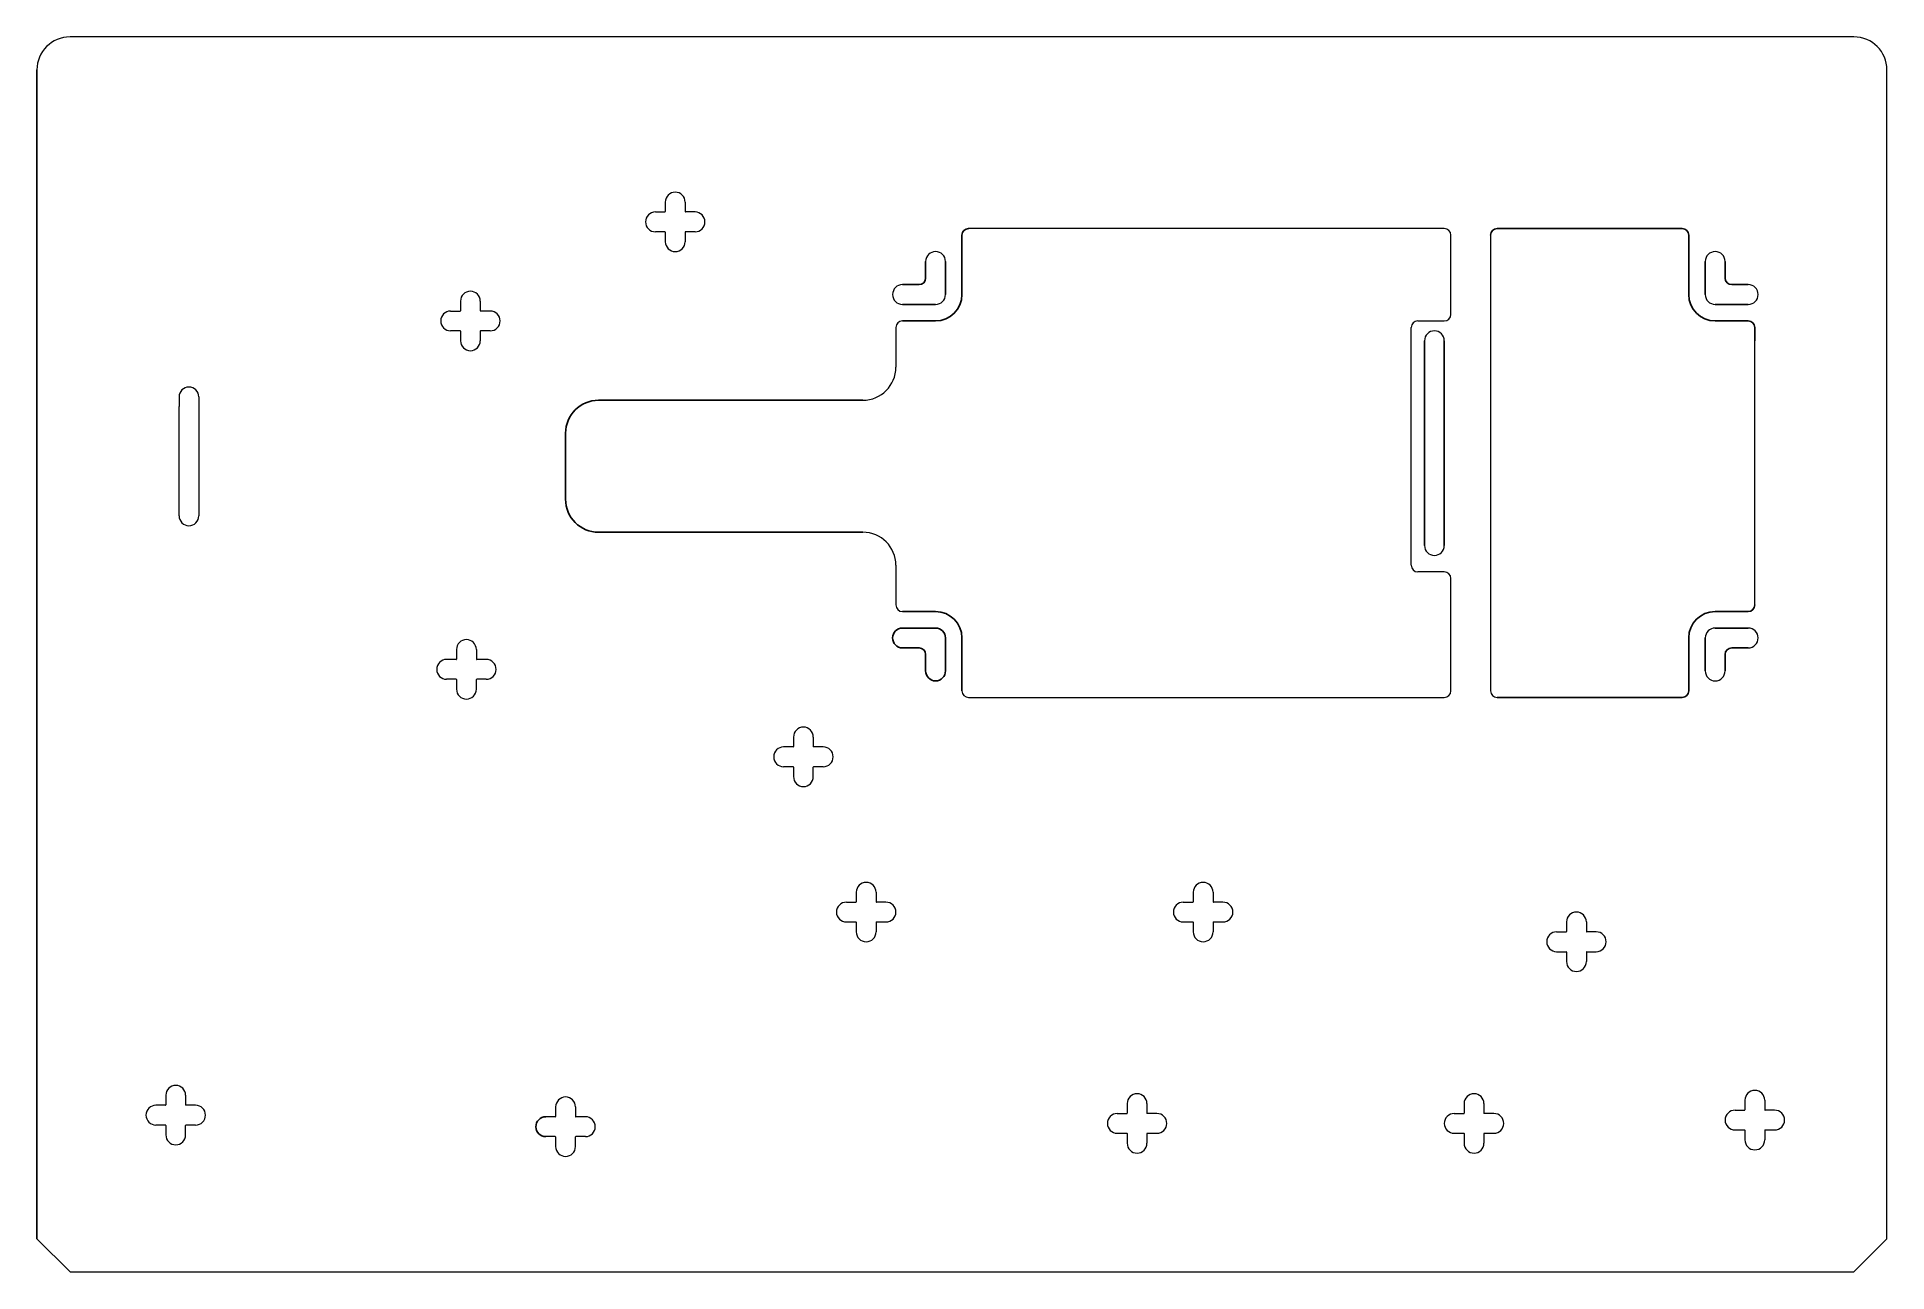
# Model space of a CAD drawing. Header units: millimetres. Extents: x -115 to 165, y 515 to 702.
import ezdxf

# ---------------------------------------------------------------- set-up
doc = ezdxf.new("R2010")
doc.units = ezdxf.units.MM

msp = doc.modelspace()

# ---------------------------------------------------------------- linework, layer by layer
at = {"color": 7, "linetype": 'Continuous', "lineweight": 15}
for p, q in [((160.46, 702.34), (-109.54, 702.34)), ((165.46, 520.34), (165.46, 697.34)), ((-109.54, 515.34), (-114.54, 520.34)), ((160.46, 515.34), (165.46, 520.34)), ((-109.54, 515.34), (160.46, 515.34))]:
    msp.add_line(p, q, dxfattribs=at)
for p, q in [((-114.54, 697.34), (-114.54, 520.34)), ((106.46, 673.34), (134.46, 673.34)), ((10.46, 647.34), (-29.54, 647.34)), ((-34.54, 632.34), (-34.54, 642.34)), ((10.46, 627.34), (-29.54, 627.34)), ((106.46, 602.34), (134.46, 602.34))]:
    msp.add_line(p, q)
at = {"color": 3, "linetype": 'Continuous', "lineweight": 15}
for p, q in [((-20.94, 675.84), (-19.49, 675.84)), ((-19.44, 677.34), (-19.44, 675.89)), ((-16.44, 677.34), (-16.44, 675.89)), ((-14.94, 675.84), (-16.39, 675.84)), ((-19.49, 672.84), (-20.94, 672.84)), ((-19.44, 672.79), (-19.44, 671.34)), ((-16.44, 672.79), (-16.44, 671.34)), ((-14.94, 672.84), (-16.39, 672.84)), ((99.46, 660.34), (99.46, 672.34)), ((105.46, 672.34), (105.46, 603.34)), ((-51.94, 660.84), (-50.49, 660.84)), ((-50.44, 662.34), (-50.44, 660.89)), ((-47.44, 662.34), (-47.44, 660.89)), ((-45.94, 660.84), (-47.39, 660.84)), ((15.46, 658.34), (15.46, 652.34)), ((93.46, 622.34), (93.46, 658.34)), ((94.46, 659.34), (98.46, 659.34)), ((-50.49, 657.84), (-51.94, 657.84)), ((-50.44, 657.79), (-50.44, 656.34)), ((-47.44, 657.79), (-47.44, 656.34)), ((-45.94, 657.84), (-47.39, 657.84)), ((145.46, 637.34), (145.46, 656.34)), ((-93.04, 647.84), (-93.04, 646.39)), ((-90.04, 647.84), (-90.04, 646.39)), ((-93.04, 629.84), (-93.04, 646.39)), ((-90.04, 646.39), (-90.04, 629.84)), ((145.46, 616.34), (145.46, 637.34)), ((15.46, 622.34), (15.46, 616.34)), ((98.46, 621.34), (94.46, 621.34)), ((99.46, 603.34), (99.46, 620.34)), ((-51.09, 608.09), (-52.54, 608.09)), ((-51.04, 609.59), (-51.04, 608.14)), ((-48.04, 609.59), (-48.04, 608.14)), ((-46.54, 608.09), (-47.99, 608.09)), ((-51.09, 605.09), (-52.54, 605.09)), ((-51.04, 605.04), (-51.04, 603.59)), ((-48.04, 603.59), (-48.04, 605.04)), ((-46.54, 605.09), (-47.99, 605.09)), ((26.46, 602.34), (98.46, 602.34)), ((-0.09, 594.84), (-1.54, 594.84)), ((-0.04, 596.34), (-0.04, 594.89)), ((2.96, 596.34), (2.96, 594.89)), ((4.46, 594.84), (3.01, 594.84)), ((-0.09, 591.84), (-1.54, 591.84)), ((-0.04, 591.79), (-0.04, 590.34)), ((2.96, 590.34), (2.96, 591.79)), ((4.46, 591.84), (3.01, 591.84)), ((7.96, 571.34), (9.41, 571.34)), ((9.46, 572.84), (9.46, 571.39)), ((12.46, 572.84), (12.46, 571.39)), ((13.96, 571.34), (12.51, 571.34)), ((58.96, 571.34), (60.41, 571.34)), ((60.46, 572.84), (60.46, 571.39)), ((63.46, 572.84), (63.46, 571.39)), ((64.96, 571.34), (63.51, 571.34)), ((7.96, 568.34), (9.41, 568.34)), ((9.46, 568.29), (9.46, 566.84)), ((12.46, 568.29), (12.46, 566.84)), ((12.51, 568.34), (13.96, 568.34)), ((58.96, 568.34), (60.41, 568.34)), ((60.46, 568.29), (60.46, 566.84)), ((63.46, 568.29), (63.46, 566.84)), ((63.51, 568.34), (64.96, 568.34)), ((115.46, 566.84), (116.91, 566.84)), ((116.96, 568.34), (116.96, 566.89)), ((119.96, 568.34), (119.96, 566.89)), ((121.46, 566.84), (120.01, 566.84)), ((115.46, 563.84), (116.91, 563.84)), ((116.96, 563.79), (116.96, 562.34)), ((119.96, 563.79), (119.96, 562.34)), ((120.01, 563.84), (121.46, 563.84)), ((-95.09, 540.59), (-96.54, 540.59)), ((-95.04, 542.09), (-95.04, 540.64)), ((-92.04, 542.09), (-92.04, 540.64)), ((-90.54, 540.59), (-91.99, 540.59)), ((50.46, 540.84), (50.46, 539.39)), ((53.46, 540.84), (53.46, 539.39)), ((101.46, 540.84), (101.46, 539.39)), ((104.46, 540.84), (104.46, 539.39)), ((143.96, 541.34), (143.96, 539.89)), ((146.96, 541.34), (146.96, 539.89)), ((-36.09, 538.84), (-37.54, 538.84)), ((-36.04, 540.34), (-36.04, 538.89)), ((-33.04, 540.34), (-33.04, 538.89)), ((-31.54, 538.84), (-32.99, 538.84)), ((48.96, 539.34), (50.41, 539.34)), ((54.96, 539.34), (53.51, 539.34)), ((99.96, 539.34), (101.41, 539.34)), ((105.96, 539.34), (104.51, 539.34)), ((142.46, 539.84), (143.91, 539.84)), ((148.46, 539.84), (147.01, 539.84)), ((-95.09, 537.59), (-96.54, 537.59)), ((-95.04, 537.54), (-95.04, 536.09)), ((-92.04, 536.09), (-92.04, 537.54)), ((-90.54, 537.59), (-91.99, 537.59)), ((-36.09, 535.84), (-37.54, 535.84)), ((-36.04, 535.79), (-36.04, 534.34)), ((-33.04, 534.34), (-33.04, 535.79)), ((-31.54, 535.84), (-32.99, 535.84)), ((48.96, 536.34), (50.41, 536.34)), ((50.46, 536.29), (50.46, 534.84)), ((53.46, 536.29), (53.46, 534.84)), ((53.51, 536.34), (54.96, 536.34)), ((99.96, 536.34), (101.41, 536.34)), ((101.46, 536.29), (101.46, 534.84)), ((104.46, 536.29), (104.46, 534.84)), ((104.51, 536.34), (105.96, 536.34)), ((142.46, 536.84), (143.91, 536.84)), ((143.96, 536.79), (143.96, 535.34)), ((146.96, 536.79), (146.96, 535.34)), ((147.01, 536.84), (148.46, 536.84))]:
    msp.add_line(p, q, dxfattribs=at)
at = {"color": 3}
for p, q in [((25.46, 663.34), (25.46, 672.34)), ((135.46, 663.34), (135.46, 672.34)), ((19.96, 668.34), (19.96, 665.84)), ((22.96, 663.34), (22.96, 668.34)), ((137.96, 668.34), (137.96, 663.34)), ((140.96, 665.84), (140.96, 668.34)), ((18.96, 664.84), (16.46, 664.84)), ((144.46, 664.84), (141.96, 664.84)), ((16.46, 661.84), (21.46, 661.84)), ((144.46, 661.84), (139.46, 661.84)), ((21.46, 659.34), (16.46, 659.34)), ((139.46, 659.34), (144.46, 659.34)), ((145.46, 656.34), (145.46, 658.34)), ((95.46, 656.34), (95.46, 625.34)), ((98.46, 656.34), (98.46, 625.34)), ((21.46, 615.34), (16.46, 615.34)), ((139.46, 615.34), (144.46, 615.34)), ((21.46, 612.84), (16.46, 612.84)), ((22.96, 606.34), (22.96, 611.34)), ((25.46, 611.34), (25.46, 603.34)), ((135.46, 611.34), (135.46, 603.34)), ((137.96, 611.34), (137.96, 606.34)), ((144.46, 612.84), (139.46, 612.84)), ((16.46, 609.84), (18.96, 609.84)), ((19.96, 606.34), (19.96, 608.84)), ((140.96, 606.34), (140.96, 608.84)), ((144.46, 609.84), (141.96, 609.84))]:
    msp.add_line(p, q, dxfattribs=at)
at = {"color": 4, "linetype": 'Continuous', "lineweight": 15}
for p, q in [((98.46, 673.34), (26.46, 673.34)), ((105.46, 667.34), (105.46, 607.34)), ((93.46, 622.34), (93.46, 658.34)), ((94.46, 659.34), (98.46, 659.34)), ((145.46, 647.34), (145.46, 656.34)), ((145.46, 616.34), (145.46, 627.34)), ((98.46, 621.34), (94.46, 621.34))]:
    msp.add_line(p, q, dxfattribs=at)
at = {"color": 4}
for p, q in [((19.96, 668.34), (19.96, 665.84)), ((22.96, 663.34), (22.96, 668.34)), ((135.46, 663.34), (135.46, 667.34)), ((137.96, 668.34), (137.96, 663.34)), ((140.96, 665.84), (140.96, 668.34)), ((18.96, 664.84), (16.46, 664.84)), ((144.46, 664.84), (141.96, 664.84)), ((16.46, 661.84), (21.46, 661.84)), ((144.46, 661.84), (139.46, 661.84)), ((21.46, 659.34), (16.46, 659.34)), ((139.46, 659.34), (144.46, 659.34)), ((145.46, 656.34), (145.46, 658.34)), ((95.46, 656.34), (95.46, 625.34)), ((98.46, 656.34), (98.46, 625.34)), ((21.46, 615.34), (16.46, 615.34)), ((139.46, 615.34), (144.46, 615.34)), ((21.46, 612.84), (16.46, 612.84)), ((22.96, 606.34), (22.96, 611.34)), ((135.46, 611.34), (135.46, 607.34)), ((137.96, 611.34), (137.96, 606.34)), ((144.46, 612.84), (139.46, 612.84)), ((16.46, 609.84), (18.96, 609.84)), ((19.96, 606.34), (19.96, 608.84)), ((140.96, 606.34), (140.96, 608.84)), ((144.46, 609.84), (141.96, 609.84))]:
    msp.add_line(p, q, dxfattribs=at)
at = {"color": 7, "linetype": 'Continuous', "lineweight": 15}
for centre, start, end in [((-109.54, 697.34), 90, 180), ((160.46, 697.34), 0, 90)]:
    msp.add_arc(centre, 5, start, end, dxfattribs=at)
at = {"color": 3, "linetype": 'Continuous', "lineweight": 15}
for centre, radius, start, end in [((-17.94, 677.34), 1.5, 0, 180), ((-20.94, 674.34), 1.5, 90, 270), ((-19.49, 675.89), 0.05, 270, 0), ((-16.39, 675.89), 0.05, 180, 270), ((-14.94, 674.34), 1.5, 270, 90), ((-19.49, 672.79), 0.05, 0, 90), ((-16.39, 672.79), 0.05, 90, 180), ((-17.94, 671.34), 1.5, 180, 360), ((21.46, 668.34), 1.5, 0, 180), ((139.46, 668.34), 1.5, 0, 180), ((-48.94, 662.34), 1.5, 0, 180), ((16.46, 663.34), 1.5, 90, 270), ((144.46, 663.34), 1.5, 270, 90), ((-51.94, 659.34), 1.5, 90, 270), ((-50.49, 660.89), 0.05, 270, 0), ((-47.39, 660.89), 0.05, 180, 270), ((-45.94, 659.34), 1.5, 270, 90), ((21.46, 663.34), 1.5, 270, 0), ((139.46, 663.34), 1.5, 180, 270), ((94.46, 658.34), 1, 90, 180), ((98.46, 660.34), 1, 270, 0), ((-50.49, 657.79), 0.05, 0, 90), ((-48.94, 656.34), 1.5, 180, 360), ((-47.39, 657.79), 0.05, 90, 180), ((96.96, 656.34), 1.5, 0, 180), ((-91.54, 647.84), 1.5, 0, 180), ((-91.54, 629.84), 1.5, 180, 0), ((96.96, 625.34), 1.5, 180, 0), ((94.46, 622.34), 1, 180, 270), ((98.46, 620.34), 1, 0, 90), ((-49.54, 609.59), 1.5, 0, 180), ((139.46, 611.34), 1.5, 90, 180), ((144.46, 611.34), 1.5, 270, 90), ((-52.54, 606.59), 1.5, 90, 270), ((-51.09, 608.14), 0.05, 270, 0), ((-47.99, 608.14), 0.05, 180, 270), ((-46.54, 606.59), 1.5, 270, 90), ((-51.09, 605.04), 0.05, 0, 90), ((-47.99, 605.04), 0.05, 90, 180), ((139.46, 606.34), 1.5, 180, 360), ((-49.54, 603.59), 1.5, 180, 0), ((98.46, 603.34), 1, 270, 0), ((1.46, 596.34), 1.5, 0, 180), ((-1.54, 593.34), 1.5, 90, 270), ((-0.09, 594.89), 0.05, 270, 0), ((3.01, 594.89), 0.05, 180, 270), ((4.46, 593.34), 1.5, 270, 90), ((-0.09, 591.79), 0.05, 0, 90), ((3.01, 591.79), 0.05, 90, 180), ((1.46, 590.34), 1.5, 180, 0), ((10.96, 572.84), 1.5, 0, 180), ((61.96, 572.84), 1.5, 0, 180), ((7.96, 569.84), 1.5, 90, 270), ((9.41, 571.39), 0.05, 270, 360), ((12.51, 571.39), 0.05, 180, 270), ((13.96, 569.84), 1.5, 270, 90), ((58.96, 569.84), 1.5, 90, 270), ((60.41, 571.39), 0.05, 270, 360), ((63.51, 571.39), 0.05, 180, 270), ((64.96, 569.84), 1.5, 270, 90), ((118.46, 568.34), 1.5, 0, 180), ((9.41, 568.29), 0.05, 0, 90), ((10.96, 566.84), 1.5, 180, 0), ((12.51, 568.29), 0.05, 90, 180), ((60.41, 568.29), 0.05, 0, 90), ((61.96, 566.84), 1.5, 180, 0), ((63.51, 568.29), 0.05, 90, 180), ((115.46, 565.34), 1.5, 90, 270), ((116.91, 566.89), 0.05, 270, 360), ((120.01, 566.89), 0.05, 180, 270), ((121.46, 565.34), 1.5, 270, 90), ((116.91, 563.79), 0.05, 0, 90), ((120.01, 563.79), 0.05, 90, 180), ((118.46, 562.34), 1.5, 180, 0), ((-93.54, 542.09), 1.5, 0, 180), ((-96.54, 539.09), 1.5, 90, 270), ((-95.09, 540.64), 0.05, 270, 0), ((-91.99, 540.64), 0.05, 180, 270), ((-90.54, 539.09), 1.5, 270, 90), ((-34.54, 540.34), 1.5, 0, 180), ((51.96, 540.84), 1.5, 0, 180), ((102.96, 540.84), 1.5, 0, 180), ((145.46, 541.34), 1.5, 0, 180), ((-36.09, 538.89), 0.05, 270, 0), ((-32.99, 538.89), 0.05, 180, 270), ((-31.54, 537.34), 1.5, 270, 90), ((48.96, 537.84), 1.5, 90, 270), ((50.41, 539.39), 0.05, 270, 360), ((53.51, 539.39), 0.05, 180, 270), ((54.96, 537.84), 1.5, 270, 90), ((99.96, 537.84), 1.5, 90, 270), ((101.41, 539.39), 0.05, 270, 360), ((104.51, 539.39), 0.05, 180, 270), ((105.96, 537.84), 1.5, 270, 90), ((142.46, 538.34), 1.5, 90, 270), ((143.91, 539.89), 0.05, 270, 360), ((147.01, 539.89), 0.05, 180, 270), ((148.46, 538.34), 1.5, 270, 90), ((-95.09, 537.54), 0.05, 0, 90), ((-93.54, 536.09), 1.5, 180, 0), ((-91.99, 537.54), 0.05, 90, 180), ((-36.09, 535.79), 0.05, 0, 90), ((-32.99, 535.79), 0.05, 90, 180), ((50.41, 536.29), 0.05, 0, 90), ((51.96, 534.84), 1.5, 180, 0), ((53.51, 536.29), 0.05, 90, 180), ((101.41, 536.29), 0.05, 0, 90), ((102.96, 534.84), 1.5, 180, 0), ((104.51, 536.29), 0.05, 90, 180), ((143.91, 536.79), 0.05, 0, 90), ((145.46, 535.34), 1.5, 180, 0), ((147.01, 536.79), 0.05, 90, 180), ((-34.54, 534.34), 1.5, 180, 0)]:
    msp.add_arc(centre, radius, start, end, dxfattribs=at)
for centre, radius, start, end in [((26.46, 672.34), 1, 90, 180), ((106.46, 672.34), 1, 90, 180), ((134.46, 672.34), 1, 0, 90), ((-29.54, 642.34), 5, 90, 180), ((-29.54, 632.34), 5, 180, 270), ((134.46, 603.34), 1, 270, 0)]:
    msp.add_arc(centre, radius, start, end)
at = {"linetype": 'Continuous', "lineweight": 15}
msp.add_arc((98.46, 672.34), 1, 0, 90, dxfattribs=at)
at = {"color": 4, "linetype": 'Continuous', "lineweight": 15}
for centre, radius, start, end in [((21.46, 668.34), 1.5, 0, 180), ((139.46, 668.34), 1.5, 0, 180), ((16.46, 663.34), 1.5, 90, 270), ((144.46, 663.34), 1.5, 270, 90), ((21.46, 663.34), 1.5, 270, 0), ((139.46, 663.34), 1.5, 180, 270), ((94.46, 658.34), 1, 90, 180), ((98.46, 660.34), 1, 270, 0), ((96.96, 656.34), 1.5, 0, 180), ((96.96, 625.34), 1.5, 180, 0), ((94.46, 622.34), 1, 180, 270), ((98.46, 620.34), 1, 0, 90), ((139.46, 611.34), 1.5, 90, 180), ((144.46, 611.34), 1.5, 270, 90), ((139.46, 606.34), 1.5, 180, 360)]:
    msp.add_arc(centre, radius, start, end, dxfattribs=at)
at = {"color": 4}
for centre, radius, start, end in [((18.96, 665.84), 1, 270, 0), ((141.96, 665.84), 1, 180, 270), ((21.46, 663.34), 4, 270, 0), ((139.46, 663.34), 4, 180, 270), ((144.46, 658.34), 1, 0, 90), ((144.46, 616.34), 1, 270, 0), ((21.46, 611.34), 4, 0, 90), ((139.46, 611.34), 4, 90, 180), ((16.46, 611.34), 1.5, 90, 270), ((21.46, 611.34), 1.5, 0, 90), ((18.96, 608.84), 1, 0, 90), ((141.96, 608.84), 1, 90, 180), ((21.46, 606.34), 1.5, 180, 0)]:
    msp.add_arc(centre, radius, start, end, dxfattribs=at)
at = {"color": 3}
for centre, radius, start, end in [((18.96, 665.84), 1, 270, 0), ((141.96, 665.84), 1, 180, 270), ((21.46, 663.34), 4, 270, 0), ((139.46, 663.34), 4, 180, 270), ((144.46, 658.34), 1, 0, 90), ((144.46, 616.34), 1, 270, 0), ((21.46, 611.34), 4, 0, 90), ((139.46, 611.34), 4, 90, 180), ((16.46, 611.34), 1.5, 90, 270), ((21.46, 611.34), 1.5, 0, 90), ((18.96, 608.84), 1, 0, 90), ((141.96, 608.84), 1, 90, 180), ((21.46, 606.34), 1.5, 180, 0)]:
    msp.add_arc(centre, radius, start, end, dxfattribs=at)
at = {"color": 4, "lineweight": 15}
for centre, start, end in [((16.46, 658.34), 90, 180), ((16.46, 616.34), 180, 270)]:
    msp.add_arc(centre, 1, start, end, dxfattribs=at)
at = {"color": 3, "lineweight": 15}
for centre, start, end in [((16.46, 658.34), 90, 180), ((16.46, 616.34), 180, 270), ((26.46, 603.34), 180, 270)]:
    msp.add_arc(centre, 1, start, end, dxfattribs=at)
at = {"lineweight": 15}
for centre, radius, start, end in [((10.46, 652.34), 5, 270, 0), ((10.46, 622.34), 5, 0, 90), ((106.46, 603.34), 1, 180, 270)]:
    msp.add_arc(centre, radius, start, end, dxfattribs=at)
at = {"color": 2}
msp.add_arc((-37.54, 537.34), 1.5, 90, 270, dxfattribs=at)

doc.saveas('drawing.dxf')
